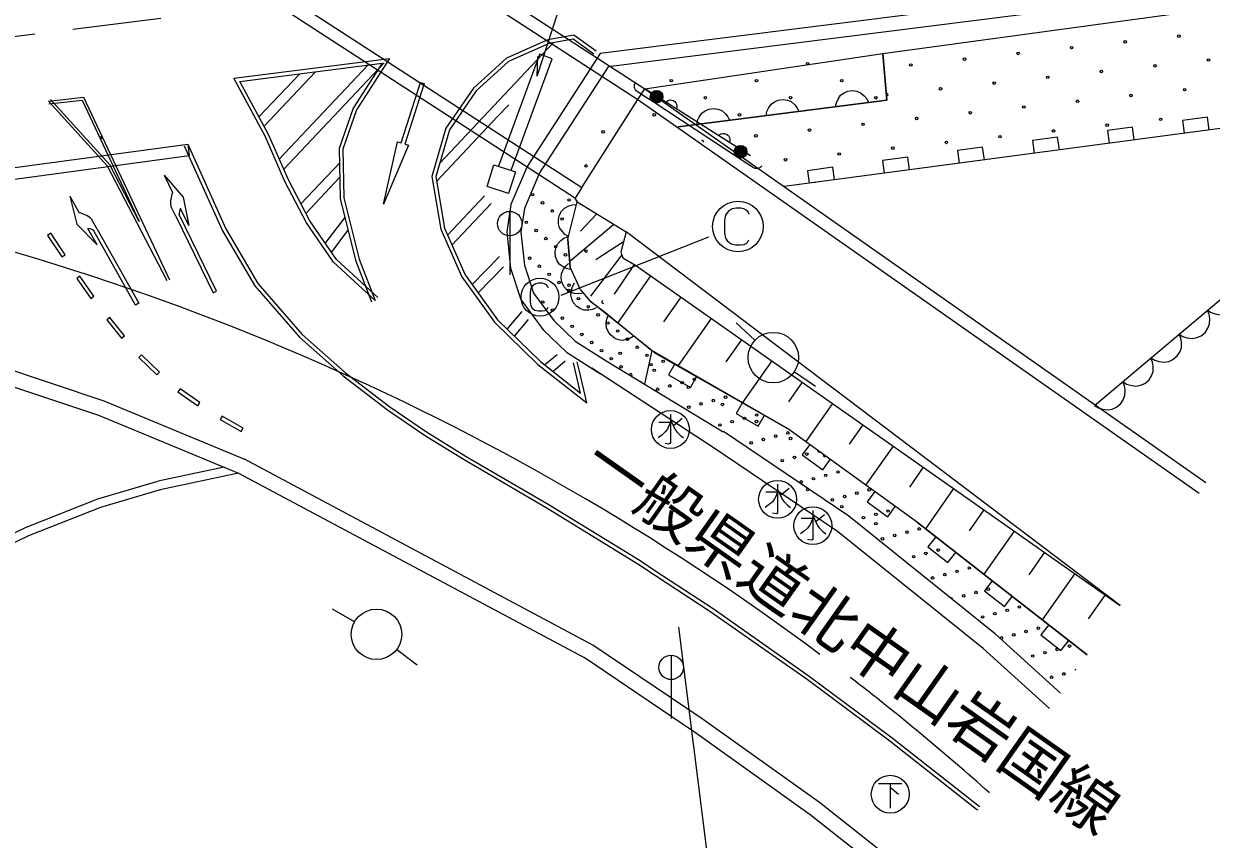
# Model space of a CAD drawing. Units: millimetres, scale not verified. Extents: x 40000 to 680000, y 20000 to 380000.
# Drawn here: x 209193 to 255925, y 259263 to 291374 of the extents above; entities that cross this region are included whole.
import ezdxf
from ezdxf.enums import TextEntityAlignment as Align

# ---------------------------------------------------------------- set-up
doc = ezdxf.new("R2010")
doc.units = ezdxf.units.MM
doc.header["$LTSCALE"] = 1000
doc.linetypes.add('CHAIN', pattern=[18.5, 12, -1.5, 3.5, -1.5])
doc.layers.add('M-BGD', color=7, linetype='Continuous', lineweight=25)
doc.layers.add('M-BMK', color=2, linetype='CHAIN', lineweight=13)
doc.styles.add('ＭＳ ゴシック', font='')
doc.styles.get('ＭＳ ゴシック').set_extended_font_data('MS Gothic')

# ---------------------------------------------------------------- blocks, each defined once
blk = doc.blocks.new('BUHIN42')
at = {"color": 7, "linetype": 'Continuous', "lineweight": 25}
blk.add_lwpolyline([(436, -581), (537, -437), (598, -282), (641, -73), (615, 107), (556, 277), (420, 457), (274, 560), (108, 636), (-104, 653), (-268, 635), (-436, 581)], dxfattribs=at)
blk = doc.blocks.new('BUHIN56')
at = {"color": 7, "linetype": 'Continuous', "lineweight": 25}
blk.add_lwpolyline([(46, -648), (-107, -607), (-239, -538), (-390, -425), (-478, -288), (-534, -139), (-549, 62), (-514, 218), (-446, 366), (-313, 502), (-192, 589), (-46, 648)], dxfattribs=at)
blk = doc.blocks.new('BUHIN92')
at = {"color": 7, "linetype": 'Continuous', "lineweight": 25}
blk.add_lwpolyline([(-38, 499), (-536, 461), (-461, -536), (38, -499)], dxfattribs=at)
blk = doc.blocks.new('BUHIN96')
at = {"color": 7, "linetype": 'Continuous', "lineweight": 25}
blk.add_line((-2490, 142), (0, 0), dxfattribs=at)
blk.add_circle((-2009, 115), 481, dxfattribs=at)
blk = doc.blocks.new('BUHIN97')
at = {"color": 7, "linetype": 'Continuous', "lineweight": 25}
blk.add_circle((0, 0), 995, dxfattribs=at)
blk = doc.blocks.new('BUHIN103')
at = {"color": 7, "linetype": 'Continuous', "lineweight": 25}
for radius in [249, 220, 191, 161, 132, 97.5, 67.5, 38.8, 7.5]:
    blk.add_circle((-200, 148), radius, dxfattribs=at)
blk = doc.blocks.new('BUHIN109')
at = {"color": 7, "linetype": 'Continuous', "lineweight": 25}
blk.add_lwpolyline([(-146, -203), (-181, -153), (-203, -101), (-220, -30), (-212, 32), (-192, 90), (-147, 153), (-99, 191), (-42, 218), (31, 225), (88, 221), (146, 203)], dxfattribs=at)
blk = doc.blocks.new('BUHIN131')
at = {"color": 7, "linetype": 'Continuous', "lineweight": 25}
blk.add_lwpolyline([(-273, -419), (146, -692), (692, 146), (273, 419)], dxfattribs=at)
blk = doc.blocks.new('BUHIN132')
at = {"color": 7, "linetype": 'Continuous', "lineweight": 25}
blk.add_lwpolyline([(-316, -387), (71, -704), (704, 71), (316, 387)], dxfattribs=at)
blk = doc.blocks.new('BUHIN133')
at = {"color": 7, "linetype": 'Continuous', "lineweight": 25}
blk.add_lwpolyline([(-330, -376), (46, -706), (706, 46), (330, 376)], dxfattribs=at)
blk = doc.blocks.new('BUHIN134')
at = {"color": 7, "linetype": 'Continuous', "lineweight": 25}
blk.add_lwpolyline([(-449, 466), (-546, 432), (-620, 366), (-680, 274), (-717, 161), (-728, -34), (-707, -190), (-606, -356), (-472, -459), (-275, -510), (215, -538), (427, -510), (556, -442), (669, -304), (719, -126), (730, 64), (723, 209), (682, 287), (622, 360), (553, 394)], dxfattribs=at)
blk.add_circle((0, 0), 995, dxfattribs=at)
blk = doc.blocks.new('BUHIN141')
at = {"color": 7, "linetype": 'Continuous', "lineweight": 25}
for p, q in [((-453, -432), (-401, 481)), ((-427, 24), (547, -31)), ((-281, 16), (18, 322))]:
    blk.add_line(p, q, dxfattribs=at)
blk.add_circle((0, 0), 746, dxfattribs=at)
blk = doc.blocks.new('BUHIN142')
at = {"color": 7, "linetype": 'Continuous', "lineweight": 25}
blk.add_line((-401, 481), (-139, 124), dxfattribs=at)
for points in [[(-397, 23), (-1, 180), (104, 242), (251, 376), (351, 495)], [(-603, 34), (517, -29), (549, -58), (569, -93), (535, -237)], [(-318, -440), (-292, 17), (-142, -52), (-26, -119), (86, -211), (187, -337), (294, -505)]]:
    blk.add_lwpolyline(points, dxfattribs=at)
blk.add_circle((0, 0), 746, dxfattribs=at)

msp = doc.modelspace()

# ---------------------------------------------------------------- linework, layer by layer
at = {"layer": 'M-BGD'}
for p, q in [((229401, 289304), (240879, 324529)), ((211824, 302361), (233360, 288396)), ((212096, 302780), (233632, 288815)), ((209604, 298908), (231161, 284926)), ((230863, 284522), (209327, 298502)), ((261190, 293892), (231874, 290198)), ((261259, 293346), (232197, 289684)), ((242999, 290205), (259235, 292417)), ((229822, 290738), (228188, 290019)), ((230846, 290929), (229822, 290738)), ((230811, 290770), (229866, 290594)), ((231633, 290174), (230811, 290770)), ((231721, 290296), (230846, 290929)), ((225563, 285879), (230028, 290624)), ((229866, 290594), (228270, 289892)), ((217467, 289226), (223593, 290009)), ((217703, 289105), (223293, 289820)), ((219251, 286045), (222746, 289750)), ((219425, 285646), (223372, 289830)), ((223293, 289820), (222155, 288045)), ((223593, 290009), (222290, 287979)), ((228188, 290019), (226888, 288834)), ((228270, 289892), (227002, 288735)), ((227884, 285782), (229502, 290178)), ((228372, 285603), (229990, 289999)), ((231874, 290198), (229009, 285758)), ((229401, 289304), (229429, 290084)), ((229990, 289999), (229502, 290178)), ((233632, 288815), (242999, 290205)), ((242999, 290205), (243155, 288369)), ((243155, 288369), (242999, 290205)), ((218451, 287713), (220054, 289406)), ((218651, 287342), (220681, 289486)), ((232197, 289684), (229496, 285499)), ((218695, 286943), (217467, 289226)), ((218830, 287009), (217703, 289105)), ((224045, 286679), (224807, 289061)), ((224950, 289015), (224188, 286634)), ((224807, 289061), (224950, 289015)), ((226888, 288834), (225806, 287259)), ((233360, 288396), (233632, 288815)), ((233632, 288815), (255718, 273314)), ((237792, 286177), (233632, 288815)), ((210169, 288320), (211548, 288479)), ((210181, 288221), (211487, 288371)), ((212575, 285825), (210243, 288388)), ((211487, 288371), (213731, 283594)), ((211548, 288479), (214923, 281294)), ((227002, 288735), (225943, 287194)), ((231161, 284926), (233360, 288396)), ((233360, 288396), (255450, 272892)), ((233962, 288294), (233544, 288568)), ((243155, 288369), (234953, 287314)), ((234953, 287314), (243155, 288369)), ((265681, 288513), (239123, 284962)), ((251333, 276344), (265765, 288532)), ((212492, 285768), (210169, 288320)), ((222155, 288045), (221603, 286466)), ((222290, 287979), (221753, 286442)), ((227843, 287718), (228284, 288187)), ((237267, 286125), (233962, 288294)), ((225442, 285167), (227843, 287718)), ((212229, 286944), (212250, 286847)), ((219473, 285159), (218695, 286943)), ((219609, 285224), (218830, 287009)), ((225806, 287259), (225258, 285364)), ((225943, 287194), (225411, 285355)), ((208071, 285612), (215645, 286633)), ((215508, 286571), (217011, 283225)), ((215645, 286633), (215705, 286187)), ((215645, 286633), (217144, 283294)), ((223355, 284276), (223902, 286725)), ((224331, 286588), (223355, 284276)), ((223902, 286725), (224045, 286679)), ((224188, 286634), (224331, 286588)), ((208131, 285166), (215705, 286187)), ((221603, 286466), (221640, 284496)), ((221753, 286442), (221790, 284515)), ((237685, 285850), (237267, 286125)), ((214831, 281255), (212492, 285768)), ((213731, 283594), (212575, 285825)), ((220102, 284279), (221614, 285886)), ((227428, 284960), (227699, 285813)), ((227699, 285813), (228546, 285544)), ((228546, 285544), (228274, 284690)), ((229009, 285758), (228366, 284252)), ((214720, 285407), (215473, 284551)), ((214720, 285407), (215050, 284734)), ((220320, 283536), (219473, 285159)), ((220449, 283614), (219609, 285224)), ((220298, 283903), (221625, 285314)), ((225258, 285364), (225605, 283285)), ((225411, 285355), (225749, 283328)), ((229496, 285499), (228899, 284101)), ((225870, 283054), (227327, 284602)), ((228274, 284690), (227428, 284960)), ((231161, 284926), (230889, 284507)), ((211010, 284583), (211286, 283477)), ((211010, 284583), (211377, 283929)), ((215176, 283793), (214978, 284197)), ((215473, 284551), (215687, 283431)), ((221640, 284496), (222244, 282062)), ((221790, 284515), (222387, 282107)), ((226046, 282657), (227593, 284301)), ((228366, 284252), (228204, 283183)), ((230599, 282891), (230966, 284360)), ((230863, 284522), (230966, 284360)), ((230966, 284360), (232897, 283176)), ((230967, 284360), (232897, 283176)), ((212078, 283290), (211858, 283683)), ((215176, 283793), (216649, 280785)), ((216784, 280851), (215311, 283859)), ((215687, 283431), (215357, 284105)), ((221061, 282720), (221829, 283733)), ((228899, 284101), (228758, 283169)), ((231741, 283885), (231108, 283207)), ((211286, 283477), (212086, 282664)), ((212086, 282664), (211719, 283318)), ((213586, 280295), (211948, 283217)), ((212078, 283290), (213717, 280368)), ((217011, 283225), (218284, 281057)), ((217144, 283294), (218406, 281145)), ((221382, 281987), (220320, 283536)), ((221496, 282086), (220449, 283614)), ((221300, 282372), (221953, 283234)), ((225605, 283285), (226432, 281413)), ((225749, 283328), (226563, 281488)), ((232415, 283472), (230681, 282017)), ((210258, 283123), (210133, 283040)), ((210133, 283040), (210698, 282190)), ((210823, 282273), (210258, 283123)), ((228204, 283183), (228353, 281748)), ((228758, 283169), (228893, 281863)), ((230347, 280683), (236147, 282990)), ((230702, 281790), (230599, 282891)), ((230599, 282891), (230702, 281790)), ((232791, 282781), (231704, 282080)), ((232897, 283176), (232685, 282386)), ((232897, 283176), (232685, 282386)), ((252346, 268469), (232897, 283176)), ((210698, 282190), (210823, 282273)), ((232728, 282275), (231495, 280653)), ((232685, 282386), (232770, 282163)), ((232685, 282386), (232770, 282163)), ((223022, 280479), (221382, 281987)), ((223124, 280590), (221496, 282086)), ((222244, 282062), (222883, 280425)), ((222387, 282107), (223022, 280479)), ((226835, 281110), (227917, 282214)), ((227072, 280781), (228068, 281797)), ((228893, 281863), (229253, 280766)), ((233212, 281894), (232434, 280720)), ((232770, 282163), (233265, 281862)), ((232770, 282163), (233265, 281862)), ((233265, 281862), (252346, 268469)), ((233265, 281862), (252346, 268469)), ((211403, 281432), (211280, 281346)), ((211280, 281346), (211829, 280561)), ((211952, 280647), (211403, 281432)), ((226432, 281413), (227721, 279623)), ((226563, 281488), (227836, 279721)), ((228353, 281748), (228758, 280511)), ((231106, 280897), (230702, 281790)), ((233861, 281443), (232561, 279591)), ((218284, 281057), (220046, 279037)), ((218406, 281145), (220153, 279143)), ((231106, 280897), (231489, 280455)), ((211829, 280561), (211952, 280647)), ((216649, 280785), (216784, 280851)), ((216649, 280785), (216784, 280851)), ((228758, 280511), (229639, 279322)), ((229253, 280766), (230053, 279686)), ((233907, 278506), (231489, 280455)), ((231489, 280455), (232033, 280044)), ((235054, 280606), (234376, 279640)), ((213717, 280368), (213586, 280295)), ((213717, 280368), (213586, 280295)), ((228217, 279348), (228804, 280048)), ((232033, 280044), (233907, 278506)), ((212576, 279807), (212459, 279712)), ((212459, 279712), (213044, 278992)), ((213161, 279087), (212576, 279807)), ((227721, 279623), (229427, 277956)), ((227836, 279721), (229526, 278069)), ((228504, 279068), (229060, 279730)), ((230053, 279686), (230896, 278877)), ((236246, 279769), (234943, 277912)), ((237964, 278912), (237234, 279596)), ((213044, 278992), (213161, 279087)), ((220046, 279037), (221762, 277507)), ((220153, 279143), (221858, 277623)), ((229639, 279322), (230555, 278442)), ((206089, 278615), (212347, 276522)), ((230896, 278877), (232178, 278066)), ((237439, 278932), (236826, 278058)), ((213824, 278344), (213720, 278236)), ((213720, 278236), (214431, 277552)), ((214535, 277660), (213824, 278344)), ((229526, 278069), (231105, 276824)), ((229691, 277939), (230188, 278354)), ((230012, 277686), (230501, 278095)), ((230555, 278442), (231892, 277596)), ((231058, 277696), (230974, 278059)), ((232178, 278066), (236723, 275306)), ((233907, 278506), (233628, 277185)), ((239250, 275442), (233907, 278506)), ((233977, 278449), (239249, 275442)), ((238632, 278095), (237481, 276456)), ((205898, 278046), (212137, 275960)), ((214431, 277552), (214535, 277660)), ((221858, 277623), (223597, 276295)), ((229427, 277956), (231347, 276443)), ((230879, 277804), (230828, 278025)), ((231105, 276824), (230879, 277804)), ((231347, 276443), (231058, 277696)), ((236321, 274692), (231545, 277811)), ((239519, 277664), (240345, 277100)), ((221762, 277507), (223513, 276171)), ((239824, 277258), (239287, 276493)), ((215345, 277001), (215260, 276877)), ((215260, 276877), (216042, 276335)), ((216128, 276458), (215345, 277001)), ((212347, 276522), (217875, 274229)), ((216042, 276335), (216128, 276458)), ((223597, 276295), (225042, 275308)), ((241017, 276421), (239965, 274923)), ((212137, 275960), (217645, 273675)), ((216997, 275922), (216923, 275792)), ((216923, 275792), (217750, 275319)), ((217825, 275449), (216997, 275922)), ((223513, 276171), (224963, 275181)), ((217750, 275319), (217825, 275449)), ((225042, 275308), (226602, 274339)), ((241669, 271983), (236731, 275319)), ((244366, 271731), (239249, 275442)), ((244366, 271731), (239250, 275442)), ((242209, 275584), (241677, 274826)), ((224963, 275181), (226524, 274210)), ((226602, 274339), (229833, 272455)), ((241223, 271379), (236321, 274692)), ((243402, 274747), (242324, 273212)), ((217076, 273911), (214483, 273358)), ((231586, 266912), (217875, 274229)), ((226524, 274210), (229755, 272327)), ((244594, 273910), (244049, 273133)), ((217645, 273675), (214556, 273016)), ((217645, 273675), (231251, 266415)), ((214457, 273352), (212094, 272657)), ((214556, 273016), (212208, 272326)), ((245787, 273073), (244676, 271490)), ((212094, 272657), (209245, 271528)), ((229833, 272455), (233446, 270237)), ((212208, 272326), (209385, 271207)), ((229755, 272327), (233366, 270111)), ((247435, 267343), (241669, 271983)), ((246979, 272236), (246403, 271414)), ((209245, 271528), (207011, 270456)), ((251038, 266525), (244366, 271731)), ((244366, 271731), (251038, 266525)), ((209385, 271207), (207176, 270147)), ((246948, 266772), (241223, 271379)), ((248172, 271399), (246976, 269695)), ((233446, 270237), (234070, 269826)), ((249364, 270562), (248745, 269680)), ((233366, 270111), (234021, 269679)), ((234021, 269679), (236233, 268220)), ((234070, 269826), (236318, 268344)), ((250557, 269725), (249276, 267900)), ((251750, 268888), (251088, 267945)), ((222207, 267828), (221338, 268323)), ((236318, 268344), (240107, 265691)), ((236233, 268220), (240019, 265570)), ((234959, 267618), (236768, 253159)), ((249999, 265022), (247435, 267343)), ((235889, 264007), (231586, 266912)), ((223873, 266730), (224671, 266127)), ((235553, 263509), (231251, 266415)), ((249562, 264406), (246948, 266772)), ((240019, 265570), (243275, 263134)), ((240107, 265691), (243366, 263253)), ((240504, 260705), (235889, 264007)), ((240144, 260225), (235540, 263519)), ((243275, 263134), (246691, 260454)), ((243366, 263253), (246786, 260570)), ((244633, 257455), (240504, 260705)), ((246691, 260454), (246734, 260417)), ((246786, 260570), (246821, 260540)), ((244286, 256965), (240144, 260225))]:
    msp.add_line(p, q, dxfattribs=at)
for points in [[(233544, 288568), (233335, 288705), (233296, 288737), (233265, 288772), (233241, 288818), (233226, 288863), (233222, 288916), (233225, 288964), (233243, 289014), (233263, 289052)], [(238240, 285785), (238210, 285749), (238170, 285714), (238119, 285688), (238077, 285676), (238026, 285671), (237975, 285678), (237932, 285692), (237894, 285713), (237685, 285850)], [(230625, 282995), (230493, 283082), (230389, 283188), (230280, 283343), (230239, 283500), (230232, 283660), (230281, 283855), (230362, 283992), (230472, 284112), (230642, 284200), (230784, 284245), (230941, 284256)], [(230711, 281693), (230558, 281731), (230424, 281797), (230270, 281907), (230179, 282042), (230120, 282190), (230101, 282390), (230132, 282547), (230196, 282696), (230327, 282836), (230446, 282925), (230590, 282988)], [(231172, 280751), (231014, 280737), (230867, 280756), (230686, 280809), (230556, 280907), (230451, 281028), (230368, 281211), (230347, 281369), (230359, 281532), (230437, 281706), (230520, 281829), (230636, 281936)], [(229841, 280966), (229811, 281037), (229759, 281089), (229687, 281131), (229601, 281153), (229455, 281153), (229339, 281131), (229219, 281048), (229147, 280943), (229117, 280793), (229117, 280426), (229147, 280268), (229204, 280174), (229312, 280096), (229447, 280066), (229590, 280066), (229699, 280077), (229755, 280111), (229807, 280159), (229830, 280212)], [(231723, 280184), (231576, 280126), (231429, 280102), (231240, 280102), (231088, 280159), (230953, 280244), (230821, 280397), (230756, 280542), (230721, 280701), (230746, 280890), (230791, 281032), (230872, 281167)], [(233204, 279073), (233070, 278989), (232930, 278939), (232744, 278905), (232583, 278934), (232436, 278995), (232279, 279121), (232189, 279252), (232126, 279403), (232117, 279594), (232136, 279741), (232192, 279888)]]:
    msp.add_lwpolyline(points, dxfattribs=at)
for centre, radius in [((252541, 290660), 49.8), ((254651, 290887), 49.8), ((248323, 290205), 49.8), ((250432, 290433), 49.8), ((240042, 289801), 49.8), ((244105, 289751), 49.8), ((246214, 289978), 49.8), ((253710, 289719), 49.8), ((255819, 289946), 49.8), ((249491, 289264), 49.8), ((251601, 289492), 49.8), ((234675, 289131), 49.8), ((238030, 289131), 49.8), ((241384, 289131), 49.8), ((245273, 288810), 49.8), ((247382, 289037), 49.8), ((254878, 288778), 49.8), ((236017, 288460), 49.8), ((239371, 288460), 49.8), ((242725, 288460), 49.8), ((250660, 288323), 49.8), ((252769, 288551), 49.8), ((246441, 287869), 49.8), ((248550, 288096), 49.8), ((234005, 287789), 49.8), ((237359, 287789), 49.8), ((242223, 287414), 49.8), ((244332, 287642), 49.8), ((251828, 287383), 49.8), ((253937, 287610), 49.8), ((231992, 287118), 49.8), ((238005, 286960), 49.8), ((240114, 287187), 49.8), ((247610, 286928), 49.8), ((249719, 287155), 49.8), ((243391, 286473), 49.8), ((245500, 286701), 49.8), ((239173, 286019), 49.8), ((241282, 286246), 49.8), ((231321, 285776), 49.8), ((229223, 284642), 49.8), ((229608, 284323), 49.8), ((230651, 284435), 49.8), ((229993, 284004), 49.8), ((230378, 283685), 49.8), ((228970, 283553), 49.8), ((229355, 283234), 49.8), ((229740, 282915), 49.8), ((230125, 282596), 49.8), ((230510, 282277), 49.8), ((231321, 282422), 49.8), ((229102, 282145), 49.8), ((229487, 281826), 49.8), ((229511, 280609), 746), ((229872, 281507), 49.8), ((230257, 281188), 49.8), ((230641, 280869), 49.8), ((230651, 281081), 49.8), ((229618, 280418), 49.8), ((231026, 280550), 49.8), ((230003, 280099), 49.8), ((231411, 280231), 49.8), ((231796, 279912), 49.8), ((230388, 279780), 49.8), ((230773, 279461), 49.8), ((232181, 279593), 49.8), ((231158, 279142), 49.8), ((232566, 279274), 49.8), ((232951, 278955), 49.8), ((231543, 278823), 49.8), ((231928, 278504), 49.8), ((233336, 278636), 49.8), ((232313, 278185), 49.8), ((232663, 278397), 49.8), ((233721, 278316), 49.8), ((234358, 278079), 49.8), ((232698, 277866), 49.8), ((233875, 277948), 49.8), ((234005, 277727), 49.8), ((234619, 277114), 49.8), ((235102, 277244), 49.8), ((235584, 277375), 49.8), ((234137, 276983), 49.8), ((235346, 277056), 49.8), ((236811, 276672), 49.8), ((235363, 276279), 49.8), ((235846, 276410), 49.8), ((236329, 276541), 49.8), ((236688, 276385), 49.8), ((237073, 275706), 49.8), ((237555, 275837), 49.8), ((238030, 275714), 49.8), ((238038, 275968), 49.8), ((236590, 275576), 49.8), ((239265, 275264), 49.8), ((237817, 274872), 49.8), ((238299, 275003), 49.8), ((238782, 275133), 49.8), ((239371, 275043), 49.8), ((239526, 274299), 49.8), ((240009, 274430), 49.8), ((239043, 274168), 49.8), ((239788, 273334), 49.8), ((240270, 273464), 49.8), ((240753, 273595), 49.8), ((241235, 273726), 49.8), ((240042, 273031), 49.8), ((241979, 272892), 49.8), ((242462, 273022), 49.8), ((241014, 272630), 49.8), ((241497, 272761), 49.8), ((241384, 272360), 49.8), ((242724, 272057), 49.8), ((243206, 272188), 49.8), ((242241, 271926), 49.8), ((242725, 271689), 49.8), ((244433, 271484), 49.8), ((242985, 271092), 49.8), ((243468, 271223), 49.8), ((243950, 271353), 49.8), ((245177, 270650), 49.8), ((244212, 270388), 49.8), ((244694, 270519), 49.8), ((245438, 269685), 49.8), ((245921, 269815), 49.8), ((246404, 269946), 49.8), ((244956, 269554), 49.8), ((246183, 268850), 49.8), ((246665, 268981), 49.8), ((247148, 269112), 49.8), ((247892, 268277), 49.8), ((248374, 268408), 49.8), ((246927, 268016), 49.8), ((247409, 268146), 49.8), ((248153, 267312), 49.8), ((248636, 267443), 49.8), ((249119, 267573), 49.8), ((250345, 266870), 49.8), ((248898, 266477), 49.8), ((249380, 266608), 49.8), ((249863, 266739), 49.8), ((249642, 265643), 49.8), ((250124, 265774), 49.8)]:
    msp.add_circle(centre, radius, dxfattribs=at)
for centre, radius, start, end in [((243164, 288583), 49.8, 241.8385, 127.8893), ((235896, 286733), 49.8, 342.2019, 135.5872), ((240341, 285078), 49.8, 76.1548, 119.0791), ((180680, 186425), 100000, 53.24142, 80.28754), ((215968, 284338), 1000, 156.713, 188.0911), ((211180, 282948), 1000, 47.2786, 78.6566), ((215810, 283892), 500, 154.7447, 183.6997), ((211638, 282825), 500, 51.6699, 80.6249), ((230763, 283366), 49.8, 136.9811, 194.9225), ((229233, 280737), 49.8, 348.2281, 74.4571), ((231992, 280410), 49.8, 101.0238, 310.8625), ((233083, 277547), 49.8, 304.243, 172.2194), ((233468, 277227), 49.8, 44.5003, 71.9621), ((240491, 274560), 49.8, 162.4003, 305.7011), ((240713, 274373), 49.8, 136.6861, 331.4153), ((238561, 274037), 49.8, 15.5668, 96.3347), ((245660, 270780), 49.8, 210.4585, 253.6127), ((247630, 269242), 49.8, 209.6243, 254.4469), ((245700, 268719), 49.8, 339.1305, 123.2211), ((249601, 267704), 49.8, 208.8186, 255.2526), ((247671, 267181), 49.8, 267.3494, 188.3566), ((250607, 265905), 49.8, 108.8049, 175.2697), ((180680, 186425), 100000, 48.30197, 52.38199)]:
    msp.add_arc(centre, radius, start, end, dxfattribs=at)
at = {"layer": 'M-BMK'}
msp.add_line((197722, 289502), (324448, 305207), dxfattribs=at)

# ---------------------------------------------------------------- block references
at = {"layer": 'M-BGD', "rotation": 273.2663}
for name, p in [('BUHIN103', (233962, 288294)), ('BUHIN109', (234672, 288156)), ('BUHIN56', (239054, 287842)), ('BUHIN56', (241788, 288193)), ('BUHIN56', (236320, 287490)), ('BUHIN92', (255353, 287132)), ('BUHIN109', (236752, 286836)), ('BUHIN92', (252402, 286738)), ('BUHIN103', (237267, 286125)), ('BUHIN92', (246500, 285948)), ('BUHIN92', (249451, 286343)), ('BUHIN92', (243549, 285554)), ('BUHIN92', (240599, 285159)), ('BUHIN134', (237299, 283392)), ('BUHIN96', (228317, 281493)), ('BUHIN42', (256329, 280563)), ('BUHIN42', (255219, 279625)), ('BUHIN97', (238693, 278228)), ('BUHIN42', (254109, 278688)), ('BUHIN42', (252999, 277750)), ('BUHIN131', (235243, 277740)), ('BUHIN42', (251888, 276812)), ('BUHIN131', (237914, 276208)), ('BUHIN142', (234642, 275398)), ('BUHIN132', (240529, 274514)), ('BUHIN142', (238859, 272647)), ('BUHIN132', (243087, 272659)), ('BUHIN142', (240246, 271610)), ('BUHIN133', (245478, 270864)), ('BUHIN133', (247702, 269128)), ('BUHIN97', (223076, 267333)), ('BUHIN133', (249926, 267393)), ('BUHIN96', (234670, 264019)), ('BUHIN141', (243293, 261036))]:
    msp.add_blockref(name, p, dxfattribs=at)

# ---------------------------------------------------------------- texts
at = {"layer": 'M-BGD', "style": 'ＭＳ ゴシック'}
msp.add_text('一般県道北中山岩国線', height=1833, rotation=324.8, dxfattribs=at).set_placement((230729, 273325), align=Align.BOTTOM_LEFT)

doc.saveas('drawing.dxf')
